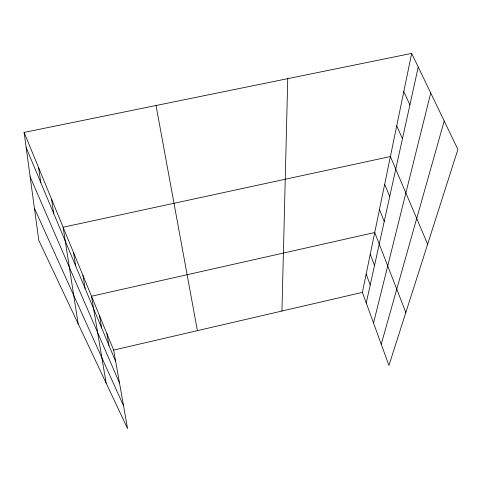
<?xml version="1.0" encoding="UTF-8"?>
<svg xmlns="http://www.w3.org/2000/svg" width="482" height="482" viewBox="0 0 482 482"><rect width="100%" height="100%" fill="white"/><g stroke="black" fill="none" stroke-linecap="round" stroke-linejoin="round"><path stroke-width="0.72" d="M281.952 311.035L287.748 78.65M411.67 53.388L457.9 149.438L388.938 365.44L362.386 292.375L411.67 53.388L24.1 132.405L38.807 240.373L127.597 428.612L113.656 350.077L24.1 132.405M366.254 303.015L418.237 67.034M373.526 323.018L430.733 92.996M381.232 344.232L444.205 120.988M113.656 350.077L362.386 292.375M403.783 91.64L409.887 104.931M34.439 208.302L123.543 405.796M396.734 125.814L402.44 138.756M30.149 176.822L119.494 382.985M427.648 244.193L390.402 156.536L63.118 227.245L78.174 323.838M26.185 147.691L115.68 361.494M384.672 184.299L389.709 196.542M379.473 209.519L384.226 221.419M405.838 312.499L374.731 232.517L91.508 296.237L106.148 383.142M370.26 254.195L374.532 265.449M366.163 274.077L370.218 285.013M156.035 105.504L197.397 330.646M106.902 333.664L108.962 345.443M99.551 315.788L101.636 327.941M82.946 275.427L85.079 288.387M73.529 252.538L75.68 265.931M51.556 199.138L53.707 213.442M38.638 167.736L40.765 182.521"/></g></svg>
